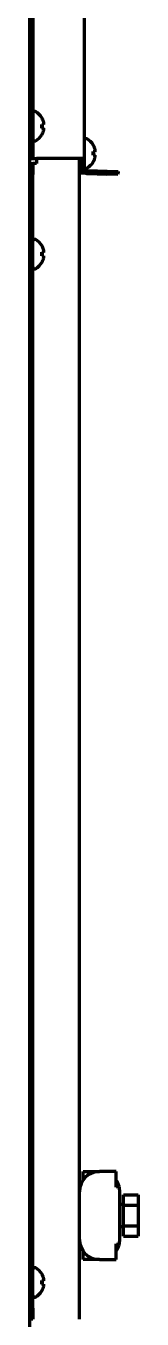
# Model space of a CAD drawing. Header units: inches. Extents: x -2405 to 7588, y 441 to 5654.
# Drawn here: x 1461.4 to 1490.9, y 2459.7 to 2811.9 of the extents above; entities that cross this region are included whole.
import ezdxf

# ---------------------------------------------------------------- set-up
doc = ezdxf.new("R2010")
doc.units = ezdxf.units.IN

msp = doc.modelspace()

# ---------------------------------------------------------------- linework, layer by layer
at = {"linetype": 'Continuous', "lineweight": 70}
for p, q in [((1476.22, 4099.93), (1476.22, 2775.73)), ((1461.42, 2437.13), (1461.42, 4088.62)), ((1462.22, 4088.62), (1462.22, 2777.73)), ((1462.82, 2788.53), (1462.62, 2788.53)), ((1464.66, 2786.83), (1464.7, 2786.83)), ((1464.7, 2782.23), (1464.66, 2782.23)), ((1462.62, 2780.53), (1462.82, 2780.53)), ((1476.82, 2781.13), (1476.62, 2781.13)), ((1478.66, 2779.43), (1478.7, 2779.43)), ((1461.42, 2775.73), (1462.22, 2775.73)), ((1462.22, 2777.73), (1462.22, 2775.73)), ((1462.22, 2775.73), (1463.22, 2775.73)), ((1463.22, 2775.73), (1463.22, 2774.43)), ((1474.42, 2775.73), (1463.22, 2775.73)), ((1476.22, 2775.73), (1474.42, 2775.73)), ((1474.92, 2459.73), (1474.92, 2775.73)), ((1474.92, 2775.03), (1475.02, 2775.03)), ((1475.02, 2775.03), (1475.02, 2775.73)), ((1475.02, 2775.03), (1475.31, 2775.53)), ((1475.31, 2775.53), (1475.31, 2775.73)), ((1475.31, 2775.53), (1475.42, 2775.53)), ((1475.42, 2775.73), (1475.42, 2773.04)), ((1476.22, 2775.73), (1476.22, 2773.04)), ((1478.7, 2774.83), (1478.66, 2774.83)), ((1461.42, 2774.43), (1462.22, 2774.43)), ((1463.22, 2774.43), (1462.22, 2774.43)), ((1462.22, 2774.43), (1462.22, 2771.43)), ((1462.22, 2462.73), (1462.22, 2771.43)), ((1475.42, 2771.73), (1475.42, 2773.04)), ((1476.22, 2771.73), (1475.42, 2771.73)), ((1476.22, 2773.04), (1476.22, 2771.73)), ((1476.62, 2773.13), (1476.82, 2773.13)), ((1477.15, 2771.67), (1482.41, 2771.48)), ((1477.18, 2772.47), (1482.44, 2772.28)), ((1485.41, 2771.38), (1482.41, 2771.48)), ((1482.44, 2772.28), (1485.44, 2772.18)), ((1485.44, 2772.18), (1485.41, 2771.38)), ((1462.82, 2753.73), (1462.62, 2753.73)), ((1464.66, 2752.03), (1464.7, 2752.03)), ((1464.7, 2747.43), (1464.66, 2747.43)), ((1462.62, 2745.73), (1462.82, 2745.73)), ((1475.92, 2497.59), (1475.92, 2499.93)), ((1475.92, 2499.93), (1480.42, 2499.93)), ((1484.92, 2499.93), (1480.42, 2499.93)), ((1484.92, 2495.66), (1484.92, 2499.93)), ((1485.72, 2495.88), (1484.92, 2495.66)), ((1485.92, 2481.43), (1485.92, 2494.43)), ((1486.92, 2490.75), (1486.92, 2493.58)), ((1486.92, 2493.58), (1490.92, 2493.58)), ((1490.92, 2493.58), (1490.92, 2490.75)), ((1486.92, 2490.93), (1485.92, 2490.93)), ((1486.92, 2485.1), (1486.92, 2490.75)), ((1486.92, 2490.75), (1490.92, 2490.75)), ((1490.92, 2490.75), (1490.92, 2485.1)), ((1485.92, 2484.93), (1486.92, 2484.93)), ((1486.92, 2485.1), (1490.92, 2485.1)), ((1486.92, 2482.28), (1486.92, 2485.1)), ((1490.92, 2485.1), (1490.92, 2482.28)), ((1484.92, 2480.2), (1485.72, 2479.98)), ((1484.92, 2475.93), (1484.92, 2480.2)), ((1486.92, 2482.28), (1490.92, 2482.28)), ((1475.92, 2475.93), (1475.92, 2478.27)), ((1480.42, 2475.93), (1475.92, 2475.93)), ((1480.42, 2475.93), (1484.92, 2475.93)), ((1462.82, 2473.73), (1462.62, 2473.73)), ((1464.66, 2472.03), (1464.7, 2472.03)), ((1462.62, 2465.73), (1462.82, 2465.73)), ((1464.7, 2467.43), (1464.66, 2467.43)), ((1462.22, 2462.73), (1462.22, 2459.73)), ((1462.22, 2459.73), (1461.42, 2459.73))]:
    msp.add_line(p, q, dxfattribs=at)
for centre, radius, start, end in [((1462.62, 2788.13), 0.4, 90, 180), ((1462.82, 2788.13), 0.4, 59.6988, 90), ((1460.6, 2784.33), 4.8, 31.5837, 59.6988), ((1460.6, 2784.73), 4.8, 300.3012, 328.4186), ((1460.92, 2784.53), 3.78, 0.0035, 7.6041), ((1460.92, 2784.53), 3.78, 352.3959, 359.9965), ((1462.62, 2780.93), 0.4, 180, 270), ((1462.82, 2780.93), 0.4, 270, 300.3012), ((1476.62, 2780.73), 0.4, 90, 180), ((1476.82, 2780.73), 0.4, 59.6988, 90), ((1474.6, 2776.93), 4.8, 31.5837, 59.6988), ((1474.92, 2777.13), 3.78, 0.0035, 7.6041), ((1474.92, 2777.13), 3.78, 352.3959, 359.9965), ((1476.62, 2773.53), 0.4, 180, 270), ((1477.22, 2773.47), 1, 180, 268), ((1477.22, 2773.47), 1.8, 236.251, 268), ((1476.82, 2773.53), 0.4, 270, 300.3012), ((1474.6, 2777.33), 4.8, 300.3012, 328.4186), ((1462.62, 2753.33), 0.4, 90, 180), ((1462.82, 2753.33), 0.4, 59.6988, 90), ((1460.6, 2749.53), 4.8, 31.5837, 59.6988), ((1460.92, 2749.73), 3.78, 0.0035, 7.6041), ((1460.6, 2749.93), 4.8, 300.3012, 328.4186), ((1460.92, 2749.73), 3.78, 352.3959, 359.9965), ((1462.62, 2746.13), 0.4, 180, 270), ((1462.82, 2746.13), 0.4, 270, 300.3012), ((1480.42, 2494.43), 5.5, 90, 180), ((1480.42, 2494.43), 5.5, 15.2551, 35.0968), ((1480.42, 2494.43), 5.5, 0, 15.2551), ((1480.42, 2481.43), 5.5, 180, 270), ((1480.42, 2481.43), 5.5, 324.9032, 344.7449), ((1480.42, 2481.43), 5.5, 344.7449, 0), ((1462.62, 2473.33), 0.4, 90, 180), ((1462.82, 2473.33), 0.4, 59.6988, 90), ((1460.6, 2469.53), 4.8, 31.5837, 59.6988), ((1460.92, 2469.73), 3.78, 0.0035, 7.6041), ((1460.92, 2469.73), 3.78, 352.3959, 359.9965), ((1462.62, 2466.13), 0.4, 180, 270), ((1462.82, 2466.13), 0.4, 270, 300.3012), ((1460.6, 2469.93), 4.8, 300.3012, 328.4186)]:
    msp.add_arc(centre, radius, start, end, dxfattribs=at)
for points in [[(1465.21, 2785.53), (1465.2, 2785.58), (1465.17, 2785.69), (1465.12, 2785.85), (1465.06, 2786.01), (1465, 2786.17), (1464.94, 2786.32), (1464.86, 2786.47), (1464.77, 2786.64), (1464.7, 2786.76), (1464.66, 2786.83)], [(1465.21, 2785.03), (1465.22, 2785.05), (1465.22, 2785.1), (1465.23, 2785.17), (1465.23, 2785.24), (1465.23, 2785.31), (1465.23, 2785.38), (1465.22, 2785.46), (1465.22, 2785.5), (1465.21, 2785.53)], [(1465.21, 2784.03), (1465.2, 2784.03), (1465.17, 2784.03), (1465.12, 2784.03), (1465.06, 2784.03), (1465, 2784.03), (1464.94, 2784.03), (1464.86, 2784.03), (1464.77, 2784.03), (1464.7, 2784.03), (1464.66, 2784.03)], [(1465.21, 2783.53), (1465.22, 2783.55), (1465.22, 2783.61), (1465.23, 2783.68), (1465.23, 2783.75), (1465.23, 2783.82), (1465.23, 2783.89), (1465.22, 2783.96), (1465.22, 2784), (1465.21, 2784.03)], [(1479.21, 2778.13), (1479.2, 2778.18), (1479.17, 2778.29), (1479.12, 2778.45), (1479.06, 2778.61), (1479, 2778.77), (1478.94, 2778.92), (1478.86, 2779.07), (1478.77, 2779.24), (1478.7, 2779.36), (1478.66, 2779.43)], [(1479.21, 2776.63), (1479.2, 2776.63), (1479.17, 2776.63), (1479.12, 2776.63), (1479.06, 2776.63), (1479, 2776.63), (1478.94, 2776.63), (1478.86, 2776.63), (1478.77, 2776.63), (1478.7, 2776.63), (1478.66, 2776.63)], [(1479.21, 2777.63), (1479.22, 2777.65), (1479.22, 2777.7), (1479.23, 2777.77), (1479.23, 2777.84), (1479.23, 2777.91), (1479.23, 2777.98), (1479.22, 2778.06), (1479.22, 2778.1), (1479.21, 2778.13)], [(1479.21, 2776.13), (1479.22, 2776.15), (1479.22, 2776.21), (1479.23, 2776.28), (1479.23, 2776.35), (1479.23, 2776.42), (1479.23, 2776.49), (1479.22, 2776.56), (1479.22, 2776.6), (1479.21, 2776.63)], [(1465.21, 2750.73), (1465.2, 2750.78), (1465.17, 2750.89), (1465.12, 2751.05), (1465.06, 2751.21), (1465, 2751.37), (1464.94, 2751.52), (1464.86, 2751.67), (1464.77, 2751.84), (1464.7, 2751.96), (1464.66, 2752.03)], [(1465.21, 2750.23), (1465.22, 2750.25), (1465.22, 2750.3), (1465.23, 2750.37), (1465.23, 2750.44), (1465.23, 2750.51), (1465.23, 2750.58), (1465.22, 2750.66), (1465.22, 2750.7), (1465.21, 2750.73)], [(1465.21, 2749.23), (1465.2, 2749.23), (1465.17, 2749.23), (1465.12, 2749.23), (1465.06, 2749.23), (1465, 2749.23), (1464.94, 2749.23), (1464.86, 2749.23), (1464.77, 2749.23), (1464.7, 2749.23), (1464.66, 2749.23)], [(1465.21, 2748.73), (1465.22, 2748.75), (1465.22, 2748.81), (1465.23, 2748.88), (1465.23, 2748.95), (1465.23, 2749.02), (1465.23, 2749.09), (1465.22, 2749.16), (1465.22, 2749.2), (1465.21, 2749.23)], [(1465.21, 2470.73), (1465.2, 2470.78), (1465.17, 2470.89), (1465.12, 2471.05), (1465.06, 2471.21), (1465, 2471.37), (1464.94, 2471.52), (1464.86, 2471.67), (1464.77, 2471.84), (1464.7, 2471.96), (1464.66, 2472.03)], [(1465.21, 2469.23), (1465.2, 2469.23), (1465.17, 2469.23), (1465.12, 2469.23), (1465.06, 2469.23), (1465, 2469.23), (1464.94, 2469.23), (1464.86, 2469.23), (1464.77, 2469.23), (1464.7, 2469.23), (1464.66, 2469.23)], [(1465.21, 2470.23), (1465.22, 2470.25), (1465.22, 2470.3), (1465.23, 2470.37), (1465.23, 2470.44), (1465.23, 2470.51), (1465.23, 2470.58), (1465.22, 2470.66), (1465.22, 2470.7), (1465.21, 2470.73)], [(1465.21, 2468.73), (1465.22, 2468.75), (1465.22, 2468.81), (1465.23, 2468.88), (1465.23, 2468.95), (1465.23, 2469.02), (1465.23, 2469.09), (1465.22, 2469.16), (1465.22, 2469.2), (1465.21, 2469.23)]]:
    msp.add_open_spline(points, degree=3, dxfattribs=at)
for points in [[(1464.66, 2785.03), (1464.79, 2785.03), (1464.9, 2785.03), (1465.03, 2785.03), (1465.07, 2785.03), (1465.15, 2785.03), (1465.18, 2785.03), (1465.21, 2785.03)], [(1464.66, 2782.23), (1464.79, 2782.43), (1464.9, 2782.64), (1465.03, 2782.97), (1465.07, 2783.08), (1465.15, 2783.3), (1465.18, 2783.41), (1465.21, 2783.53)], [(1478.66, 2777.63), (1478.79, 2777.63), (1478.9, 2777.63), (1479.03, 2777.63), (1479.07, 2777.63), (1479.15, 2777.63), (1479.18, 2777.63), (1479.21, 2777.63)], [(1478.66, 2774.83), (1478.79, 2775.03), (1478.9, 2775.24), (1479.03, 2775.57), (1479.07, 2775.68), (1479.15, 2775.9), (1479.18, 2776.01), (1479.21, 2776.13)], [(1464.66, 2750.23), (1464.79, 2750.23), (1464.9, 2750.23), (1465.03, 2750.23), (1465.07, 2750.23), (1465.15, 2750.23), (1465.18, 2750.23), (1465.21, 2750.23)], [(1464.66, 2747.43), (1464.79, 2747.63), (1464.9, 2747.84), (1465.03, 2748.17), (1465.07, 2748.28), (1465.15, 2748.5), (1465.18, 2748.61), (1465.21, 2748.73)], [(1464.66, 2470.23), (1464.79, 2470.23), (1464.9, 2470.23), (1465.03, 2470.23), (1465.07, 2470.23), (1465.15, 2470.23), (1465.18, 2470.23), (1465.21, 2470.23)], [(1464.66, 2467.43), (1464.79, 2467.63), (1464.9, 2467.84), (1465.03, 2468.17), (1465.07, 2468.28), (1465.15, 2468.5), (1465.18, 2468.61), (1465.21, 2468.73)]]:
    msp.add_open_spline(points, degree=3, knots=[0, 0, 0, 0, 0.5, 0.5, 0.75, 0.75, 1, 1, 1, 1], dxfattribs=at)

doc.saveas('drawing.dxf')
